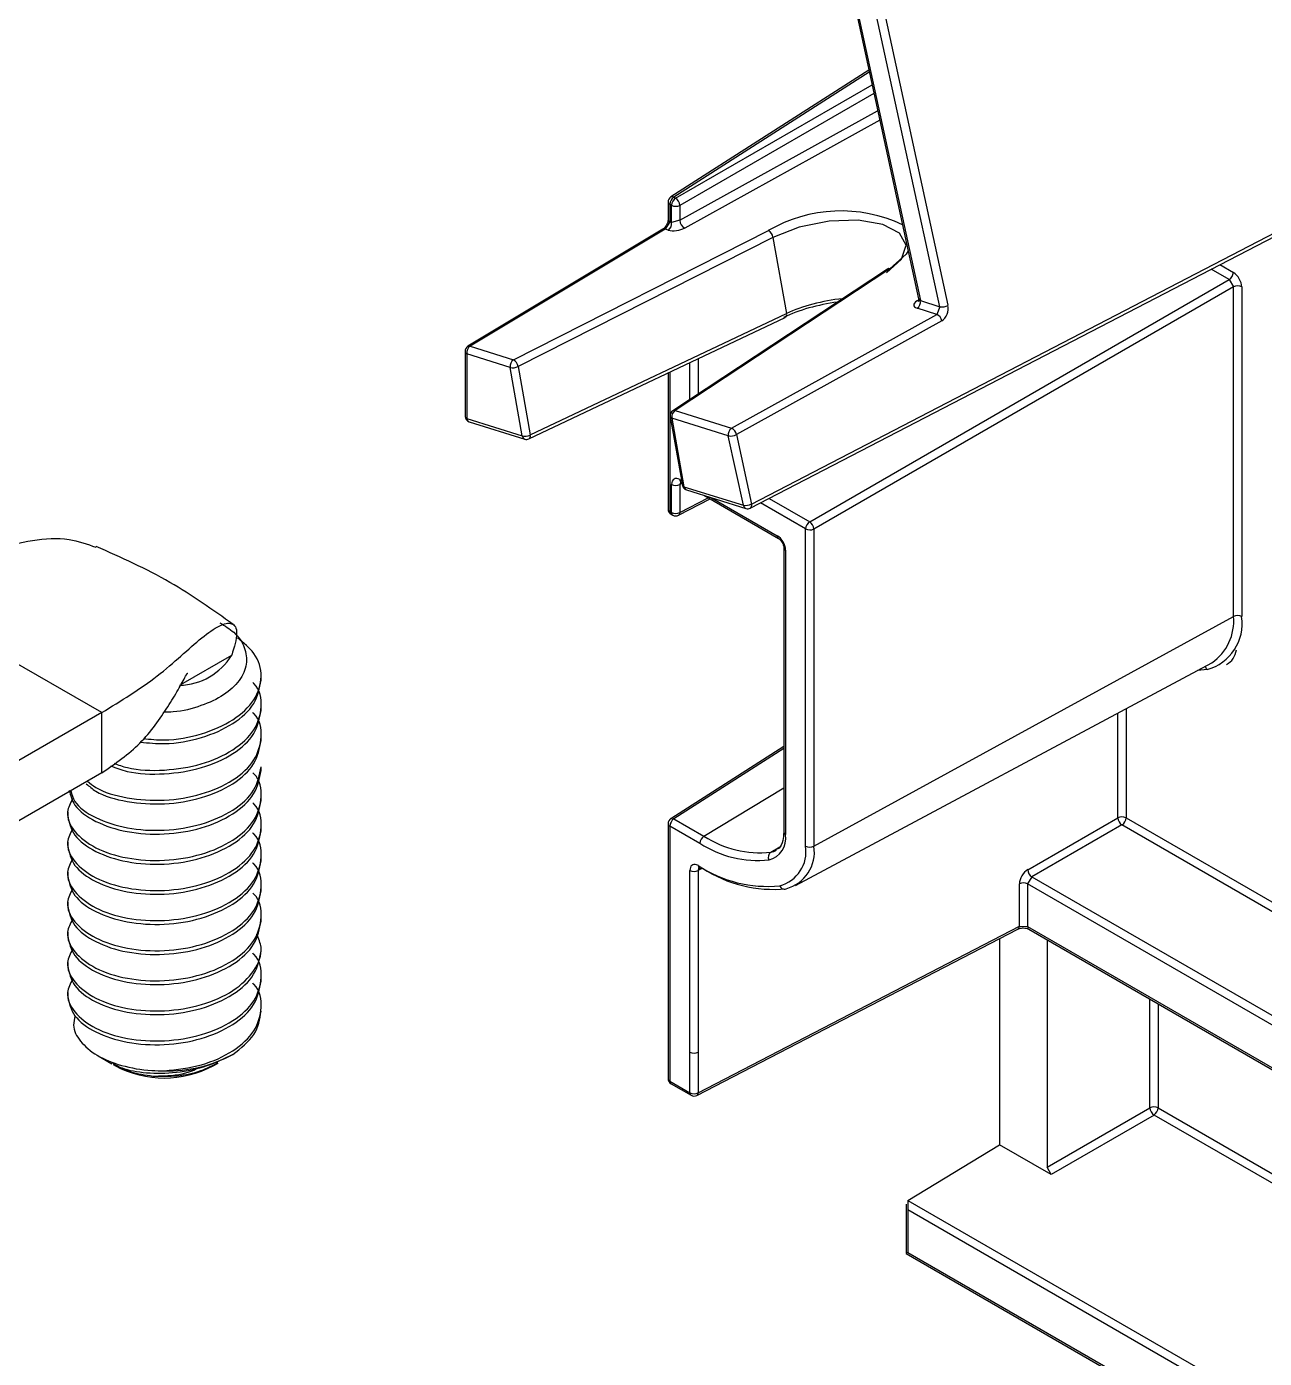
# Model space of a CAD drawing. Extents: x -3.3 to 8.6, y -6.9 to 0.
# Drawn here: x 4.392 to 5.371, y -2.609 to -1.554 of the extents above; entities that cross this region are included whole.
import ezdxf

# ---------------------------------------------------------------- set-up
doc = ezdxf.new("R2010")
doc.units = 0
doc.header["$LTSCALE"] = 0.5
doc.header["$MEASUREMENT"] = 0
doc.layers.add('End Cap', color=92, linetype='CONTINUOUS')
doc.layers.add('Hardware', color=242, linetype='CONTINUOUS')

msp = doc.modelspace()

# ---------------------------------------------------------------- linework, layer by layer
at = {"layer": 'End Cap', "transparency": 16777216}
for p, q in [((5.1145, -1.7757), (5.0523, -1.4895)), ((5.0587, -1.4884), (5.1209, -1.7746)), ((5.0405, -1.5063), (5.0976, -1.7696)), ((5.0417, -1.5072), (5.099, -1.7708)), ((5.0583, -1.5885), (4.9015, -1.6888)), ((5.0586, -1.59), (4.9039, -1.6889)), ((4.9053, -1.6897), (5.0608, -1.6)), ((5.0623, -1.6068), (4.9086, -1.6955)), ((4.9086, -1.7073), (5.0652, -1.6205)), ((5.0669, -1.6279), (4.9126, -1.7134)), ((4.9644, -1.9353), (5.4693, -1.6733)), ((4.9653, -1.932), (5.4702, -1.67)), ((4.8994, -1.6927), (4.8994, -1.7067)), ((4.9021, -1.6954), (4.9007, -1.6946)), ((4.9007, -1.6946), (4.9007, -1.7086)), ((4.9021, -1.709), (4.9021, -1.6954)), ((4.9039, -1.6889), (4.9053, -1.6897)), ((4.9086, -1.6955), (4.9086, -1.7073)), ((4.9007, -1.7086), (4.8969, -1.7142)), ((4.9007, -1.7086), (4.9021, -1.709)), ((4.9086, -1.7073), (4.9021, -1.709)), ((4.8952, -1.7143), (4.7409, -1.8071)), ((4.8969, -1.7142), (4.7425, -1.807)), ((4.7769, -1.8178), (4.9787, -1.7155)), ((4.8995, -1.7151), (4.8969, -1.7142)), ((4.9823, -1.7208), (4.7806, -1.8231)), ((4.9823, -1.7208), (4.993, -1.7811)), ((5.073, -1.7459), (4.903, -1.8582)), ((5.0749, -1.7457), (4.9048, -1.858)), ((5.3436, -1.7543), (5.3292, -1.746)), ((5.3361, -1.7424), (5.3468, -1.7486)), ((5.0114, -1.9461), (5.3436, -1.7543)), ((5.3469, -1.76), (5.0147, -1.9518)), ((5.3436, -1.7543), (5.3469, -1.76)), ((5.3469, -2.0211), (5.3469, -1.76)), ((5.3534, -1.7601), (5.3534, -2.0211)), ((5.0964, -1.7711), (5.0977, -1.7704)), ((5.099, -1.7708), (5.0976, -1.7696)), ((5.099, -1.7708), (5.1145, -1.7757)), ((4.7902, -1.8773), (4.993, -1.7811)), ((4.9496, -1.872), (5.1121, -1.7818)), ((5.1121, -1.7818), (5.0964, -1.7769)), ((5.1145, -1.7757), (5.1121, -1.7818)), ((4.7892, -1.8804), (4.9921, -1.7842)), ((5.1159, -1.7868), (4.9534, -1.877)), ((4.7386, -1.8111), (4.7386, -1.8624)), ((4.74, -1.813), (4.74, -1.8643)), ((4.7743, -1.8238), (4.74, -1.813)), ((4.7425, -1.807), (4.7769, -1.8178)), ((4.7839, -1.8781), (4.7743, -1.8238)), ((4.7806, -1.8231), (4.7902, -1.8773)), ((4.9166, -1.8492), (4.9166, -1.82)), ((4.9231, -1.8169), (4.9231, -1.8449)), ((4.8994, -1.8282), (4.8994, -1.936)), ((4.9007, -1.8275), (4.9007, -1.9379)), ((4.74, -1.8643), (4.7839, -1.8781)), ((4.7419, -1.8668), (4.7858, -1.8806)), ((4.901, -1.8629), (4.9106, -1.9172)), ((4.9023, -1.864), (4.9119, -1.9183)), ((4.947, -1.8781), (4.9023, -1.864)), ((4.9048, -1.858), (4.9496, -1.872)), ((4.9534, -1.877), (4.9653, -1.932)), ((4.9589, -1.933), (4.947, -1.8781)), ((4.9021, -1.9387), (4.9021, -1.9165)), ((4.9086, -1.9165), (4.9096, -1.9144)), ((4.9103, -1.9157), (4.9086, -1.9165)), ((4.9086, -1.9165), (4.9086, -1.9388)), ((4.9087, -1.9127), (4.9099, -1.9134)), ((4.9097, -1.9148), (4.9102, -1.9151)), ((4.9097, -1.9148), (4.9097, -1.9148)), ((4.9119, -1.9183), (4.9589, -1.933)), ((4.9076, -1.9409), (4.9325, -1.928)), ((4.9086, -1.9388), (4.931, -1.9271)), ((4.9138, -1.9208), (4.9609, -1.9356)), ((4.9276, -1.9251), (4.9867, -1.9592)), ((4.9336, -1.927), (4.9857, -1.9571)), ((4.9793, -1.9276), (5.0114, -1.9461)), ((4.9007, -1.9379), (4.9021, -1.9387)), ((4.9017, -1.94), (4.9031, -1.9408)), ((5.0082, -1.9517), (4.9724, -1.9311)), ((5.0082, -2.203), (5.0082, -1.9517)), ((5.0147, -1.9518), (5.0147, -2.2031)), ((4.9909, -1.9666), (4.9909, -2.1919)), ((4.9923, -1.9685), (4.9923, -2.1938)), ((5.0147, -2.2031), (5.3469, -2.0211)), ((5.0001, -2.2342), (5.3297, -2.0578)), ((5.2553, -2.1804), (5.2553, -2.0976)), ((5.2619, -2.0941), (5.2619, -2.1805)), ((4.9909, -2.124), (4.9015, -2.1812)), ((4.9909, -2.1257), (4.9039, -2.1814)), ((4.9277, -2.1951), (4.9909, -2.1567)), ((4.9039, -2.1814), (4.9277, -2.1951)), ((5.184, -2.2216), (5.2553, -2.1804)), ((5.2619, -2.1805), (5.8155, -2.5001)), ((4.8994, -2.1851), (4.8994, -2.3871)), ((4.9007, -2.187), (4.9007, -2.389)), ((4.9245, -2.2008), (4.9007, -2.187)), ((5.2586, -2.1862), (5.1873, -2.2273)), ((5.8123, -2.5058), (5.2586, -2.1862)), ((4.9806, -2.2078), (4.9877, -2.2034)), ((4.9166, -2.3661), (4.9166, -2.2222)), ((4.9264, -2.2205), (4.9231, -2.2222)), ((4.9231, -2.2222), (4.9231, -2.3662)), ((5.1774, -2.2664), (5.1774, -2.2329)), ((5.1873, -2.2273), (5.1839, -2.2329)), ((5.7396, -2.5537), (5.1839, -2.2329)), ((5.1839, -2.2329), (5.1839, -2.2666)), ((5.1873, -2.2273), (5.7428, -2.548)), ((4.9231, -2.3982), (5.1774, -2.2664)), ((5.1774, -2.2664), (5.1839, -2.2666)), ((5.1839, -2.2666), (5.7396, -2.5874)), ((4.9221, -2.4004), (5.1763, -2.2686)), ((5.1618, -2.2761), (5.1618, -2.4394)), ((5.1849, -2.2688), (5.7406, -2.5896)), ((5.1993, -2.2771), (5.1993, -2.4572)), ((5.2807, -2.4102), (5.2807, -2.3241)), ((5.2872, -2.3278), (5.2872, -2.4102)), ((4.9166, -2.3982), (4.9166, -2.3661)), ((4.9231, -2.3662), (4.9231, -2.3982)), ((4.9007, -2.389), (4.9166, -2.3982)), ((4.9017, -2.3911), (4.9176, -2.4003)), ((5.1993, -2.4572), (5.2807, -2.4102)), ((5.2872, -2.4102), (5.9874, -2.8144)), ((5.284, -2.4159), (5.2026, -2.4629)), ((6.0004, -2.8295), (5.284, -2.4159)), ((5.0892, -2.4835), (5.1618, -2.4394)), ((5.2026, -2.4629), (5.1618, -2.4394)), ((5.2026, -2.4629), (5.1993, -2.4572)), ((5.0878, -2.4865), (5.0878, -2.5256)), ((5.0892, -2.4835), (5.0891, -2.4835)), ((5.0891, -2.4835), (5.0892, -2.4911)), ((5.0891, -2.4835), (6.0528, -3.0399)), ((5.0892, -2.4911), (5.0892, -2.5248)), ((6.0528, -3.0474), (5.0892, -2.4911)), ((5.0892, -2.5248), (5.0878, -2.5256)), ((5.0878, -2.5256), (6.3933, -3.2793)), ((5.0892, -2.5248), (6.39, -3.2758))]:
    msp.add_line(p, q, dxfattribs=at)
at = {"layer": 'End Cap', "transparency": 16777216, "flags": 128}
for points in [[(5.0721, -1.749), (5.084, -1.7381), (5.0877, -1.7271), (5.0826, -1.7175), (5.0694, -1.7105), (5.0499, -1.7072), (5.0268, -1.708), (5.0032, -1.7127), (4.9823, -1.7208)], [(5.0893, -1.7314), (5.0877, -1.734), (5.0749, -1.7457)], [(5.0974, -1.7712), (5.097, -1.7713), (5.0964, -1.7711)], [(5.326, -2.0631), (5.3187, -2.0639), (5.3184, -2.0639)], [(4.9806, -2.2078), (4.9831, -2.2071), (4.9852, -2.2061)]]:
    msp.add_lwpolyline(points, dxfattribs=at)
at = {"layer": 'End Cap', "transparency": 16777216}
for centre, radius, start, end in [((4.904, -1.6927), 0.00467, 122.5943, 180), ((4.9016, -1.6925), 0.00224, 184.07, 247.2558), ((4.9079, -1.6949), 0.0072, 123.5376, 177.3313), ((4.9026, -1.6909), 0.00236, 54.8511, 117.0246), ((4.9093, -1.6957), 0.0072, 123.5376, 177.3313), ((4.9054, -1.689), 0.0072, 242.6724, 296.4584), ((4.9011, -1.696), 0.00752, 3.985, 56.0155), ((4.9016, -1.7065), 0.00224, 184.07, 247.2558), ((4.9156, -1.7071), 0.00701, 181.722, 244.1327), ((5.0361, -1.8139), 0.114, 64.6692, 120.2737), ((4.8962, -1.7161), 0.00204, 70.5194, 119.0035), ((4.8961, -1.71), 0.00608, 304.2669, 9.7132), ((4.975, -1.7219), 0.0074, 8.6783, 60.3256), ((5.0742, -1.7478), 0.00225, 73.2207, 121.9251), ((5.3396, -1.7483), 0.0072, 303.5365, 357.3288), ((5.3501, -1.7665), 0.0072, 62.6735, 116.4632), ((5.093, -1.7719), 0.00608, 304.2671, 9.7129), ((4.9905, -1.782), 0.00271, 307.2312, 19.2244), ((5.1091, -1.7881), 0.00695, 10.7353, 64.3365), ((5.1161, -1.7659), 0.00997, 260.5943, 298.5104), ((4.7433, -1.8111), 0.00467, 121.0167, 180), ((4.7408, -1.811), 0.00224, 184.0634, 247.2406), ((4.746, -1.812), 0.00608, 124.2755, 189.7044), ((4.7418, -1.8089), 0.00204, 70.5055, 119.0175), ((4.7803, -1.8228), 0.00608, 124.2758, 189.7043), ((4.7764, -1.8149), 0.00921, 256.8343, 296.599), ((4.7732, -1.8242), 0.0074, 8.6598, 60.3441), ((4.7433, -1.8624), 0.00467, 180, 252.5619), ((4.7408, -1.8622), 0.00224, 184.0634, 247.2406), ((4.743, -1.864), 0.00308, 185.6401, 247.8425), ((4.9056, -1.8621), 0.00467, 123.4414, 190.0471), ((4.9025, -1.8624), 0.00164, 198.7564, 261.0324), ((4.9082, -1.863), 0.00608, 124.2672, 189.7131), ((4.9042, -1.8601), 0.00225, 73.216, 121.9298), ((4.786, -1.8691), 0.00921, 256.8389, 296.5945), ((4.7876, -1.8782), 0.00271, 307.2522, 19.2113), ((4.953, -1.8771), 0.00608, 124.2755, 189.7046), ((4.9486, -1.8682), 0.00997, 260.5994, 298.5082), ((4.9466, -1.8783), 0.00695, 10.7367, 64.337), ((4.787, -1.8778), 0.00302, 184.9649, 248.5176), ((4.7872, -1.8762), 0.00467, 252.5619, 295.3807), ((4.9054, -1.9101), 0.0072, 242.6724, 296.4584), ((4.911, -1.9129), 0.00231, 173.7729, 234.8975), ((4.9152, -1.9164), 0.00467, 190.0471, 252.5619), ((4.9121, -1.9166), 0.00164, 198.7449, 261.0398), ((4.9149, -1.918), 0.00302, 184.9697, 248.516), ((4.904, -1.936), 0.00467, 180, 240.0027), ((4.9016, -1.9358), 0.0023, 185.0116, 246.3141), ((4.903, -1.9382), 0.00231, 173.7729, 234.8975), ((4.9054, -1.9323), 0.0072, 242.6724, 296.4584), ((4.9044, -1.939), 0.00231, 173.7729, 234.8975), ((4.9063, -1.939), 0.00236, 302.9907, 5.1401), ((4.9606, -1.9232), 0.00997, 260.5985, 298.5111), ((4.962, -1.9328), 0.00302, 184.9599, 248.5227), ((4.9623, -1.9311), 0.00467, 252.5619, 297.4271), ((4.9626, -1.933), 0.0029, 307.8317, 20.6349), ((4.9054, -1.9368), 0.00467, 240.0027, 297.4004), ((5.0154, -1.9521), 0.0072, 123.5375, 177.3314), ((5.0072, -1.9523), 0.00752, 3.9846, 56.0159), ((4.988, -1.9574), 0.0023, 173.6573, 234.2236), ((5.0115, -1.9453), 0.0072, 242.6724, 296.4584), ((4.9932, -1.9664), 0.00234, 186.3887, 245.8255), ((5.3163, -2.0268), 0.0375, 284.9014, 8.7072), ((5.3071, -2.0248), 0.04, 304.505, 5.3786), ((5.3501, -2.0275), 0.0072, 62.6735, 116.4632), ((5.3216, -2.0648), 0.00468, 21.4558, 58.1831), ((4.904, -2.1851), 0.00467, 122.5943, 180), ((4.9079, -2.1874), 0.0072, 123.5378, 177.3311), ((4.9026, -2.1832), 0.00229, 53.872, 118.0024), ((5.2585, -2.1869), 0.0072, 62.6744, 116.4623), ((5.2628, -2.1799), 0.00753, 184.0035, 235.9946), ((5.2547, -2.1802), 0.0072, 303.5365, 357.3288), ((4.9016, -2.185), 0.00224, 184.07, 247.2558), ((4.9932, -2.1918), 0.00224, 184.07, 247.2558), ((4.9317, -2.2011), 0.0072, 123.5378, 177.3311), ((4.9706, -2.1292), 0.0851, 237.1912, 275.7635), ((4.9723, -2.1259), 0.0823, 237.1914, 275.7632), ((4.9746, -2.1966), 0.0179, 284.9009, 8.7074), ((4.9805, -2.2073), 0.028, 284.9007, 8.7077), ((4.985, -2.2076), 0.0301, 284.8999, 8.7081), ((5.0115, -2.1966), 0.0072, 242.6724, 296.4584), ((4.9836, -2.2117), 0.00497, 127.6697, 205.7274), ((4.9199, -2.2158), 0.0072, 242.6701, 296.4607), ((4.9779, -2.1355), 0.0993, 236.5953, 275.6515), ((4.9255, -2.2187), 0.00225, 172.918, 235.6904), ((4.9252, -2.2184), 0.0023, 246.1903, 304.1644), ((4.9827, -2.1351), 0.1021, 236.5954, 275.6515), ((5.1915, -2.2211), 0.00752, 183.9857, 236.0152), ((4.9913, -2.2333), 0.00369, 196.0019, 292.9552), ((5.1806, -2.2393), 0.0072, 62.6759, 116.4588), ((5.1751, -2.2666), 0.00229, 302.0159, 6.1149), ((5.1862, -2.2669), 0.00224, 172.7869, 235.9063), ((4.9199, -2.3597), 0.0072, 242.6701, 296.4607), ((4.904, -2.3871), 0.00467, 180, 240.0027), ((4.9016, -2.3869), 0.00224, 184.07, 247.2558), ((4.9029, -2.3893), 0.00224, 172.793, 235.8785), ((4.9199, -2.3918), 0.0072, 242.6701, 296.4607), ((4.9188, -2.3984), 0.00224, 172.793, 235.8785), ((4.9199, -2.3962), 0.00467, 240.0027, 297.4004), ((4.9209, -2.3984), 0.00229, 301.9901, 6.1407), ((5.2839, -2.4166), 0.0072, 62.6826, 116.4522), ((5.2882, -2.4097), 0.00753, 183.9878, 236.0131), ((5.28, -2.4099), 0.0072, 303.5416, 357.3228)]:
    msp.add_arc(centre, radius, start, end, dxfattribs=at)
for centre, major_axis, ratio, start_param, end_param in [((4.9061, -1.7112), (0.00931, 0.00152), 0.436321, 3.855836, 5.400452), ((5.3468, -1.7563), (-0.00467, 0.00809), 0.577777, 3.927415, 5.497526), ((5.0338, -1.7974), (0.0646, 0.0099), 0.418167, 1.450372, 2.189258), ((5.103, -1.7731), (0.0092, 0.00162), 0.434674, 2.293974, 3.838591), ((5.0345, -1.8016), (0.0692, 0.0107), 0.419271, 1.521345, 2.188638), ((5.1141, -1.7784), (0.00241, 0.00903), 0.729711, 3.75477, 5.325566), ((4.9087, -1.9203), (-0.00467, 0.00809), 0.576986, 5.498211, 7.068322), ((4.9857, -1.9647), (-0.00467, 0.00809), 0.577777, 3.927415, 5.497526), ((5.1842, -2.2291), (0.00486, 0.00798), 0.592292, 0.82529, 2.369907)]:
    msp.add_ellipse(centre, major_axis=major_axis, ratio=ratio, start_param=start_param, end_param=end_param, dxfattribs=at)
for points, knots in [([(4.8994, -1.7067), (4.8993, -1.7071), (4.8993, -1.7079), (4.8988, -1.7096), (4.8979, -1.7114), (4.8969, -1.7129), (4.8959, -1.7139), (4.8954, -1.7142), (4.8952, -1.7143)], [0, 0, 0, 0, 0.173553, 0.349671, 0.537079, 0.724714, 0.879409, 1, 1, 1, 1]), ([(5.0976, -1.7697), (5.0976, -1.7699), (5.0978, -1.7705), (5.0975, -1.7714), (5.0974, -1.7715), (5.0974, -1.7715)], [0, 0, 0, 0, 0.230656, 0.689748, 1, 1, 1, 1]), ([(4.909, -1.9145), (4.9091, -1.9145), (4.9091, -1.9145), (4.9095, -1.9147), (4.9097, -1.9148)], [0, 0, 0, 0, 0.593597, 1, 1, 1, 1]), ([(4.9867, -1.9592), (4.987, -1.9594), (4.9876, -1.9598), (4.9887, -1.961), (4.9897, -1.9625), (4.9905, -1.9642), (4.9909, -1.9657), (4.9909, -1.9663), (4.9909, -1.9666)], [0, 0, 0, 0, 0.161675, 0.325661, 0.504813, 0.692372, 0.859143, 1, 1, 1, 1]), ([(5.3414, -2.0591), (5.3434, -2.0578), (5.3472, -2.0552), (5.3486, -2.05), (5.3493, -2.0475)], [0, 0, 0, 0, 0.517517, 1, 1, 1, 1]), ([(4.9909, -2.1919), (4.9907, -2.1942), (4.9903, -2.1996), (4.9881, -2.2043), (4.9857, -2.2054), (4.9849, -2.2057)], [0, 0, 0, 0, 0.333729, 0.788554, 1, 1, 1, 1]), ([(4.9233, -2.2184), (4.9228, -2.2181), (4.9215, -2.2175), (4.9196, -2.2173), (4.918, -2.2181), (4.9168, -2.2197), (4.9167, -2.2213), (4.9166, -2.2222)], [0, 0, 0, 0, 0.1469322, 0.3601342, 0.5733749, 0.7866891, 1, 1, 1, 1]), ([(4.9242, -2.2201), (4.9241, -2.2201), (4.9236, -2.2203), (4.9232, -2.221), (4.9232, -2.2218), (4.9231, -2.2222)], [0, 0, 0, 0, 0.182462, 0.591101, 1, 1, 1, 1]), ([(4.9235, -2.2202), (4.9235, -2.2202), (4.9234, -2.2202), (4.9237, -2.2202), (4.9241, -2.2205), (4.9242, -2.2206)], [0, 0, 0, 0, 0.008669, 0.635029, 1, 1, 1, 1]), ([(5.1763, -2.2686), (5.1767, -2.2684), (5.1774, -2.2681), (5.179, -2.2678), (5.1808, -2.2677), (5.1827, -2.2679), (5.1841, -2.2684), (5.1847, -2.2687), (5.1849, -2.2688)], [0, 0, 0, 0, 0.164333, 0.33116, 0.51438, 0.706005, 0.87453, 1, 1, 1, 1])]:
    msp.add_open_spline(points, degree=3, knots=knots, dxfattribs=at)
at = {"layer": 'Hardware', "linetype": 'Continuous', "lineweight": 25, "transparency": 16777216}
for p, q in [((4.451, -2.0972), (4.2859, -2.0019)), ((4.5137, -2.075), (4.5539, -2.0518)), ((4.5771, -2.0716), (4.5771, -2.0686)), ((4.451, -2.0972), (4.2245, -2.228)), ((4.451, -2.1449), (4.451, -2.0972)), ((4.5771, -2.0955), (4.5771, -2.0925)), ((4.5771, -2.1193), (4.5771, -2.1163)), ((4.5771, -2.1431), (4.5771, -2.1401)), ((4.451, -2.1449), (4.2245, -2.2756)), ((4.5771, -2.1669), (4.5771, -2.164)), ((4.424, -2.1759), (4.424, -2.1789)), ((4.5771, -2.1908), (4.5771, -2.1878)), ((4.424, -2.1997), (4.424, -2.2027)), ((4.5771, -2.2146), (4.5771, -2.2116)), ((4.424, -2.2235), (4.424, -2.2265)), ((4.5771, -2.2384), (4.5771, -2.2354)), ((4.424, -2.2474), (4.424, -2.2503)), ((4.5771, -2.2623), (4.5771, -2.2593)), ((4.424, -2.2712), (4.424, -2.2742)), ((4.5771, -2.2861), (4.5771, -2.2831)), ((4.424, -2.295), (4.424, -2.298)), ((4.5771, -2.3099), (4.5771, -2.3069)), ((4.424, -2.3188), (4.424, -2.3218)), ((4.4481, -2.3689), (4.459, -2.3753)), ((4.4599, -2.3758), (4.4618, -2.3769)), ((4.5392, -2.3769), (4.5431, -2.3747))]:
    msp.add_line(p, q, dxfattribs=at)
for centre, radius, start, end in [((4.5114, -2.0259), 0.0497, 271.3453, 328.6493), ((4.5027, -2.2705), 0.1105, 268.8563, 298.0398), ((4.5005, -2.3046), 0.082, 241.877, 298.1283)]:
    msp.add_arc(centre, radius, start, end, dxfattribs=at)
for points, knots in [([(4.2859, -2.0019), (4.3029, -1.9936), (4.3368, -1.977), (4.3858, -1.9607), (4.4236, -1.958), (4.4394, -1.9638), (4.4464, -1.9663)], [0, 0, 0, 0, 0.348827, 0.695772, 0.866, 1, 1, 1, 1]), ([(4.5551, -2.0275), (4.5388, -2.0158), (4.5047, -1.9915), (4.4664, -1.9744), (4.4466, -1.9656)], [0, 0, 0, 0, 0.481953, 1, 1, 1, 1]), ([(4.451, -2.0972), (4.4662, -2.0879), (4.4965, -2.0693), (4.5255, -2.0408), (4.5446, -2.0274), (4.5547, -2.0252), (4.5595, -2.0328), (4.5558, -2.0454), (4.5539, -2.0518)], [0, 0, 0, 0, 0.25196, 0.502561, 0.625519, 0.746655, 0.870417, 1, 1, 1, 1]), ([(4.5445, -2.026), (4.5484, -2.0284), (4.5574, -2.034), (4.5649, -2.0456), (4.5665, -2.0589), (4.5608, -2.0722), (4.5482, -2.0837), (4.5299, -2.0922), (4.5128, -2.0968), (4.5025, -2.0968), (4.5, -2.0968)], [0, 0, 0, 0, 0.104853, 0.2413, 0.378828, 0.518338, 0.660863, 0.803521, 0.951017, 1, 1, 1, 1]), ([(4.4839, -2.1177), (4.4894, -2.1183), (4.5046, -2.1198), (4.5307, -2.1148), (4.556, -2.1038), (4.5732, -2.0875), (4.5789, -2.0687), (4.5742, -2.051), (4.5633, -2.042), (4.5585, -2.0381)], [0, 0, 0, 0, 0.089509, 0.247363, 0.405217, 0.563071, 0.720926, 0.878779, 1, 1, 1, 1]), ([(4.451, -2.1449), (4.4617, -2.1375), (4.4832, -2.1226), (4.5006, -2.0969), (4.5117, -2.0792), (4.5167, -2.0692), (4.519, -2.0657), (4.519, -2.066), (4.519, -2.066)], [0, 0, 0, 0, 0.304882, 0.614982, 0.768681, 0.916336, 0.987617, 1, 1, 1, 1]), ([(4.4607, -2.1373), (4.4641, -2.1386), (4.4756, -2.1428), (4.5008, -2.1436), (4.5305, -2.1389), (4.556, -2.1275), (4.5733, -2.1113), (4.5784, -2.0927), (4.5766, -2.0791), (4.5708, -2.0736), (4.5705, -2.0733)], [0, 0, 0, 0, 0.065593, 0.220144, 0.374694, 0.529246, 0.683796, 0.838348, 0.992898, 1, 1, 1, 1]), ([(4.4817, -2.1206), (4.488, -2.1212), (4.5039, -2.1229), (4.5307, -2.1178), (4.5559, -2.1067), (4.5737, -2.0905), (4.5759, -2.0779), (4.5771, -2.0716)], [0, 0, 0, 0, 0.13817, 0.353627, 0.569085, 0.784542, 1, 1, 1, 1]), ([(4.4398, -2.1514), (4.4418, -2.1532), (4.449, -2.1594), (4.4708, -2.1655), (4.5004, -2.1677), (4.5306, -2.1627), (4.556, -2.1514), (4.5733, -2.1351), (4.5784, -2.1165), (4.5766, -2.1029), (4.5708, -2.0974), (4.5705, -2.0972)], [0, 0, 0, 0, 0.053593, 0.187912, 0.322231, 0.45655, 0.59087, 0.725188, 0.859508, 0.993826, 1, 1, 1, 1]), ([(4.458, -2.1394), (4.4623, -2.141), (4.4745, -2.1456), (4.5007, -2.1466), (4.5306, -2.1419), (4.556, -2.1305), (4.5736, -2.1143), (4.5759, -2.1017), (4.5771, -2.0955)], [0, 0, 0, 0, 0.096301, 0.277041, 0.45778, 0.638521, 0.819259, 1, 1, 1, 1]), ([(4.4387, -2.1535), (4.4411, -2.1556), (4.4486, -2.1622), (4.4708, -2.1685), (4.5004, -2.1706), (4.5307, -2.1656), (4.5559, -2.1543), (4.5736, -2.1381), (4.5759, -2.1256), (4.5771, -2.1193)], [0, 0, 0, 0, 0.071523, 0.226269, 0.381016, 0.535761, 0.690508, 0.845253, 1, 1, 1, 1]), ([(4.4266, -2.159), (4.4273, -2.1619), (4.4294, -2.17), (4.4453, -2.1811), (4.4704, -2.1895), (4.5005, -2.1914), (4.5306, -2.1865), (4.5559, -2.1752), (4.5736, -2.159), (4.5759, -2.1464), (4.5771, -2.1401)], [0, 0, 0, 0, 0.072909, 0.205351, 0.337793, 0.470234, 0.602675, 0.735117, 0.867558, 1, 1, 1, 1]), ([(4.4279, -2.1655), (4.4261, -2.1689), (4.4217, -2.1775), (4.4282, -2.1918), (4.4449, -2.205), (4.4705, -2.2133), (4.5005, -2.2153), (4.5306, -2.2103), (4.556, -2.199), (4.5733, -2.1827), (4.5784, -2.1642), (4.5766, -2.1506), (4.5708, -2.1451), (4.5705, -2.1448)], [0, 0, 0, 0, 0.069509, 0.172372, 0.275235, 0.378098, 0.48096, 0.583823, 0.686686, 0.789548, 0.892411, 0.995273, 1, 1, 1, 1]), ([(4.4253, -2.1587), (4.4263, -2.1627), (4.4285, -2.172), (4.4452, -2.1841), (4.4704, -2.1925), (4.5005, -2.1944), (4.5306, -2.1895), (4.5559, -2.1782), (4.5736, -2.162), (4.5759, -2.1494), (4.5771, -2.1431)], [0, 0, 0, 0, 0.098018, 0.226873, 0.355727, 0.484582, 0.613436, 0.742291, 0.871145, 1, 1, 1, 1]), ([(4.4279, -2.1893), (4.4261, -2.1927), (4.4217, -2.2013), (4.4282, -2.2156), (4.4449, -2.2288), (4.4705, -2.2371), (4.5005, -2.2391), (4.5306, -2.2342), (4.556, -2.2229), (4.5733, -2.2066), (4.5784, -2.188), (4.5766, -2.1744), (4.5708, -2.1689), (4.5705, -2.1687)], [0, 0, 0, 0, 0.069509, 0.172372, 0.275235, 0.378098, 0.48096, 0.583823, 0.686686, 0.789548, 0.892411, 0.995273, 1, 1, 1, 1]), ([(4.424, -2.1789), (4.4251, -2.1841), (4.4274, -2.1947), (4.4451, -2.2079), (4.4704, -2.2163), (4.5005, -2.2183), (4.5306, -2.2133), (4.5559, -2.202), (4.5736, -2.1858), (4.5759, -2.1732), (4.5771, -2.1669)], [0, 0, 0, 0, 0.1250001, 0.2500003, 0.3750004, 0.5000005, 0.6249999, 0.7500003, 0.8749996, 1, 1, 1, 1]), ([(4.4279, -2.2131), (4.4261, -2.2166), (4.4217, -2.2251), (4.4282, -2.2394), (4.4449, -2.2526), (4.4705, -2.261), (4.5005, -2.2629), (4.5306, -2.258), (4.556, -2.2467), (4.5733, -2.2304), (4.5784, -2.2119), (4.5766, -2.1982), (4.5708, -2.1927), (4.5705, -2.1925)], [0, 0, 0, 0, 0.069509, 0.172372, 0.275235, 0.378098, 0.48096, 0.583823, 0.686686, 0.789548, 0.892411, 0.995273, 1, 1, 1, 1]), ([(4.424, -2.2027), (4.4251, -2.208), (4.4274, -2.2186), (4.4451, -2.2318), (4.4704, -2.2401), (4.5005, -2.2421), (4.5306, -2.2371), (4.5559, -2.2258), (4.5736, -2.2096), (4.5759, -2.1971), (4.5771, -2.1908)], [0, 0, 0, 0, 0.125, 0.25, 0.375, 0.500001, 0.625, 0.75, 0.875, 1, 1, 1, 1]), ([(4.424, -2.2265), (4.4251, -2.2318), (4.4274, -2.2424), (4.4451, -2.2556), (4.4704, -2.2639), (4.5005, -2.2659), (4.5306, -2.261), (4.5559, -2.2496), (4.5736, -2.2334), (4.5759, -2.2209), (4.5771, -2.2146)], [0, 0, 0, 0, 0.1250001, 0.2500003, 0.3750004, 0.5000005, 0.6249999, 0.7500003, 0.8749996, 1, 1, 1, 1]), ([(4.4279, -2.2369), (4.4261, -2.2404), (4.4217, -2.249), (4.4282, -2.2633), (4.4449, -2.2764), (4.4705, -2.2848), (4.5005, -2.2868), (4.5306, -2.2818), (4.556, -2.2705), (4.5733, -2.2542), (4.5784, -2.2357), (4.5766, -2.2221), (4.5708, -2.2166), (4.5705, -2.2163)], [0, 0, 0, 0, 0.069509, 0.172372, 0.275234, 0.378097, 0.48096, 0.583822, 0.686685, 0.789547, 0.89241, 0.995272, 1, 1, 1, 1]), ([(4.4279, -2.2608), (4.4261, -2.2642), (4.4217, -2.2728), (4.4282, -2.2871), (4.4449, -2.3003), (4.4705, -2.3086), (4.5005, -2.3106), (4.5306, -2.3056), (4.556, -2.2943), (4.5733, -2.2781), (4.5784, -2.2595), (4.5766, -2.2459), (4.5708, -2.2404), (4.5705, -2.2401)], [0, 0, 0, 0, 0.069509, 0.172372, 0.275234, 0.378097, 0.48096, 0.583822, 0.686685, 0.789547, 0.89241, 0.995272, 1, 1, 1, 1]), ([(4.424, -2.2503), (4.4251, -2.2556), (4.4274, -2.2662), (4.4451, -2.2794), (4.4704, -2.2878), (4.5005, -2.2897), (4.5306, -2.2848), (4.5559, -2.2735), (4.5736, -2.2573), (4.5759, -2.2447), (4.5771, -2.2384)], [0, 0, 0, 0, 0.125, 0.25, 0.375, 0.5, 0.625, 0.75, 0.875, 1, 1, 1, 1]), ([(4.424, -2.2742), (4.4251, -2.2795), (4.4274, -2.29), (4.4451, -2.3033), (4.4704, -2.3116), (4.5005, -2.3136), (4.5306, -2.3086), (4.5559, -2.2973), (4.5736, -2.2811), (4.5759, -2.2685), (4.5771, -2.2623)], [0, 0, 0, 0, 0.1250001, 0.2500002, 0.3750004, 0.5000005, 0.6249999, 0.7500003, 0.8749996, 1, 1, 1, 1]), ([(4.4279, -2.2846), (4.4261, -2.288), (4.4217, -2.2966), (4.4282, -2.3109), (4.4449, -2.3241), (4.4705, -2.3325), (4.5005, -2.3344), (4.5306, -2.3295), (4.5562, -2.3181), (4.5728, -2.302), (4.5792, -2.2857), (4.5752, -2.2761), (4.5738, -2.2727)], [0, 0, 0, 0, 0.073116, 0.181316, 0.289516, 0.397717, 0.505917, 0.614116, 0.722317, 0.830516, 0.938717, 1, 1, 1, 1]), ([(4.4279, -2.3084), (4.4261, -2.3119), (4.4217, -2.3204), (4.4282, -2.3348), (4.4449, -2.3479), (4.4705, -2.3563), (4.5005, -2.3582), (4.5306, -2.3533), (4.556, -2.342), (4.5733, -2.3257), (4.5784, -2.3072), (4.5766, -2.2935), (4.5708, -2.288), (4.5705, -2.2878)], [0, 0, 0, 0, 0.069509, 0.172372, 0.275234, 0.378097, 0.48096, 0.583822, 0.686685, 0.789547, 0.89241, 0.995272, 1, 1, 1, 1]), ([(4.424, -2.298), (4.4251, -2.3033), (4.4274, -2.3139), (4.4451, -2.3271), (4.4704, -2.3354), (4.5005, -2.3374), (4.5306, -2.3325), (4.5559, -2.3211), (4.5736, -2.3049), (4.5759, -2.2924), (4.5771, -2.2861)], [0, 0, 0, 0, 0.125, 0.25, 0.375, 0.500001, 0.625, 0.75, 0.875, 1, 1, 1, 1]), ([(4.424, -2.3218), (4.4251, -2.3271), (4.4274, -2.3377), (4.4451, -2.3509), (4.4704, -2.3593), (4.5005, -2.3612), (4.5306, -2.3563), (4.5559, -2.345), (4.5736, -2.3288), (4.5759, -2.3162), (4.5771, -2.3099)], [0, 0, 0, 0, 0.125, 0.25, 0.375, 0.5, 0.625, 0.75, 0.875, 1, 1, 1, 1]), ([(4.5005, -2.3809), (4.5106, -2.3798), (4.5306, -2.3774), (4.556, -2.3657), (4.5733, -2.3496), (4.5784, -2.331), (4.5766, -2.3174), (4.5708, -2.3119), (4.5705, -2.3116)], [0, 0, 0, 0, 0.198178, 0.396357, 0.594534, 0.792714, 0.990891, 1, 1, 1, 1]), ([(4.43, -2.3374), (4.4293, -2.3399), (4.4275, -2.3467), (4.4333, -2.3578), (4.4463, -2.3691), (4.4662, -2.3773), (4.4854, -2.3807), (4.4972, -2.3809), (4.5005, -2.3809)], [0, 0, 0, 0, 0.110871, 0.307647, 0.508894, 0.70997, 0.917334, 1, 1, 1, 1]), ([(4.5547, -2.368), (4.5611, -2.3629), (4.574, -2.3528), (4.5761, -2.3401), (4.5771, -2.3337)], [0, 0, 0, 0, 0.499998, 1, 1, 1, 1]), ([(4.5547, -2.368), (4.548, -2.3713), (4.5344, -2.378), (4.51, -2.3831), (4.4865, -2.3833), (4.4684, -2.3802), (4.4618, -2.3762), (4.4593, -2.3746)], [0, 0, 0, 0, 0.2158655, 0.4408344, 0.6660883, 0.8751681, 1, 1, 1, 1]), ([(4.46, -2.3756), (4.4644, -2.3779), (4.4735, -2.3825), (4.4854, -2.3842), (4.4915, -2.385)], [0, 0, 0, 0, 0.488184, 1, 1, 1, 1]), ([(4.4915, -2.385), (4.4979, -2.3852), (4.5108, -2.3855), (4.5292, -2.3816), (4.5386, -2.3767), (4.5429, -2.3744)], [0, 0, 0, 0, 0.347648, 0.699358, 1, 1, 1, 1]), ([(4.4915, -2.385), (4.4945, -2.385), (4.5049, -2.385), (4.5183, -2.3832), (4.5262, -2.3792), (4.5279, -2.3784)], [0, 0, 0, 0, 0.239451, 0.831537, 1, 1, 1, 1])]:
    msp.add_open_spline(points, degree=3, knots=knots, dxfattribs=at)

doc.saveas('drawing.dxf')
